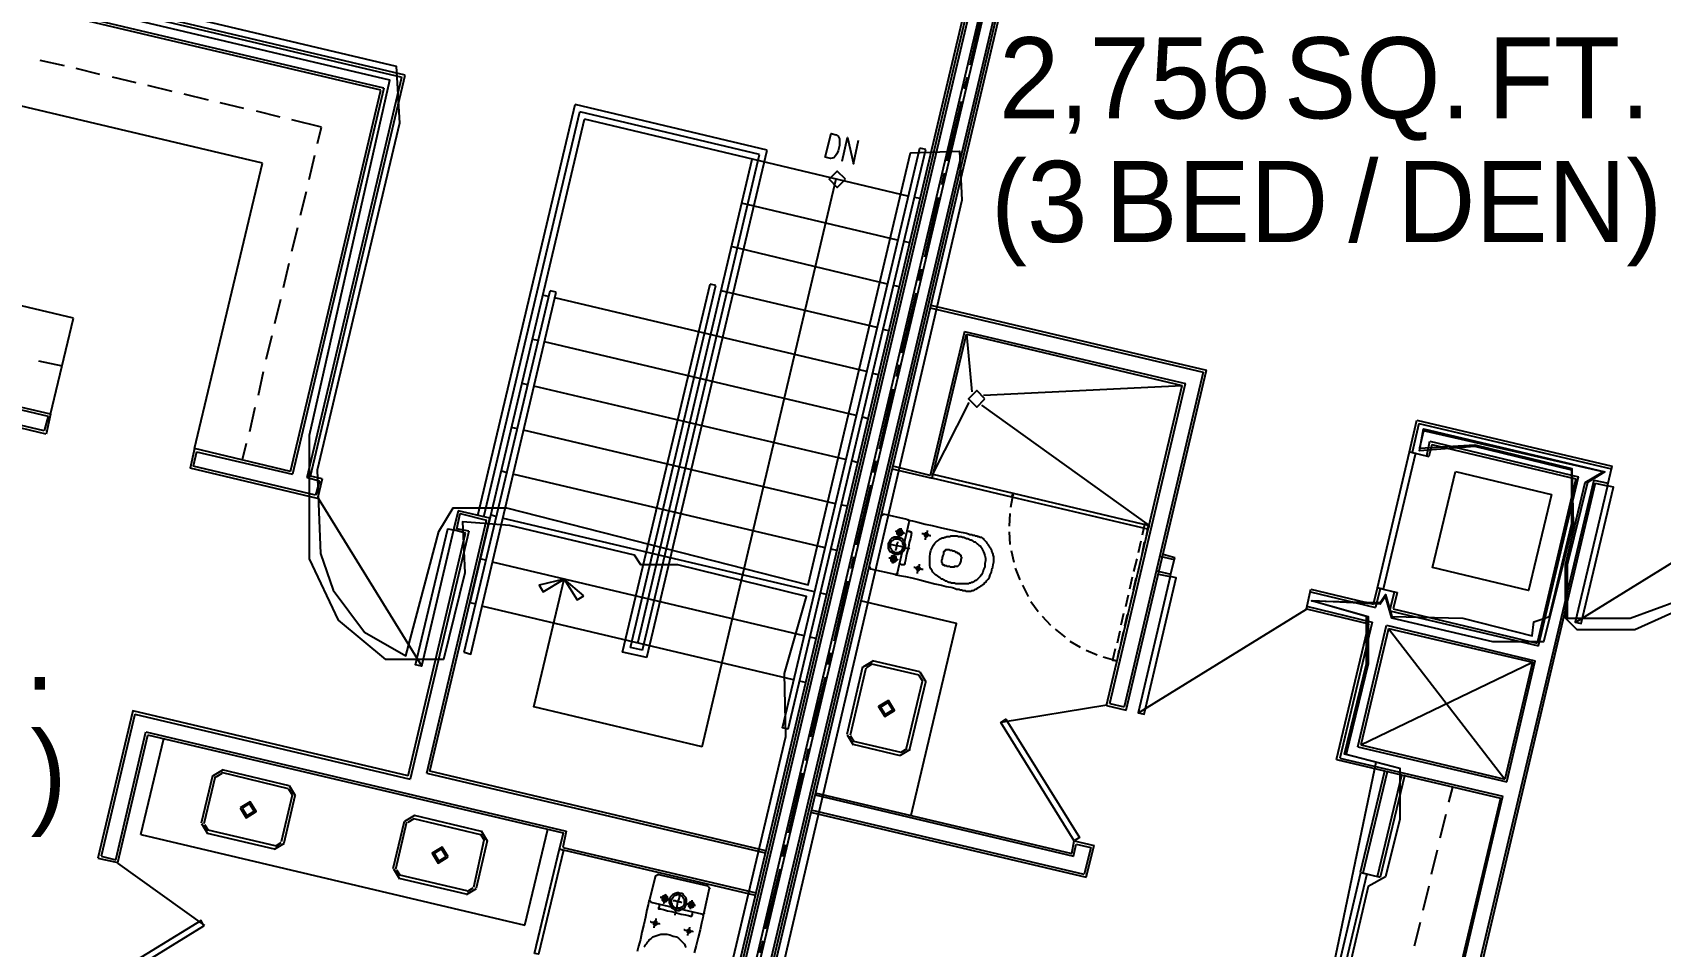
# Model space of a CAD drawing. Header units: feet. Extents: x -84 to 198, y -22 to 181.
# Drawn here: x 46.67 to 79.69, y 26.3 to 44.84 of the extents above; entities that cross this region are included whole.
import ezdxf
from ezdxf.enums import TextEntityAlignment as Align

# ---------------------------------------------------------------- set-up
doc = ezdxf.new("R2010")
doc.units = ezdxf.units.FT
for name, color, linetype in [('A-AREA-COMUN', 252, 'CONTINUOUS'), ('A-AREA-UNIDAD', 30, 'CONTINUOUS'), ('A-LINEA', 7, 'CONTINUOUS'), ('A-TEXTO-PDF', 3, 'CONTINUOUS')]:
    doc.layers.add(name, color=color, linetype=linetype)

msp = doc.modelspace()

# ---------------------------------------------------------------- linework, layer by layer
at = {"layer": 'A-AREA-COMUN'}
for points in [[(34.432, 48.8), (54.048, 44.16), (54.112, 43.0044), (52.448, 35.9644), (52.512, 34.2756), (52.768, 33.5289), (53.408, 32.6756), (54.24, 32.1956), (54.912, 34.72), (55.2, 35.2), (56.288, 35.2), (62.4, 33.6356), (64.48, 42.4), (65.472, 42.4356), (65.52, 41.44), (59.728, 16.64)], [(72.352, 22.5244), (73.92, 30.0444), (73.28, 30.2044), (73.728, 32.0356), (73.728, 32.9956), (72.608, 33.3156), (74, 33.28), (74.112, 33.44), (74.24, 32.9956), (75.68, 32.96), (77.088, 32.6044), (77.12, 32.8889), (77.44, 32.9956), (77.888, 34.88), (77.888, 35.9644), (75.92, 36.4444), (74.8, 36.3556), (74.88, 36.8), (78.56, 35.9289), (78.208, 35.7156), (77.792, 34.0444), (77.792, 32.96), (79.072, 32.96), (80.032, 33.3156)]]:
    msp.add_lwpolyline(points, dxfattribs=at)
at = {"layer": 'A-AREA-UNIDAD'}
for points in [[(58.752, 17.0844), (61.952, 30.56), (61.92, 31.84), (62.368, 33.4044), (59.76, 34.0444), (59.008, 34.0444), (58.88, 34.24), (56.352, 34.8444), (55.392, 34.9156), (55.44, 33.8844), (55.008, 32.1244), (53.84, 32.1244), (52.88, 32.9244), (52.288, 34.1689), (52.288, 36.6756), (53.92, 43.8756), (33.728, 48.64)], [(80.32, 33.2444), (79.168, 32.7289), (78, 32.7289), (77.76, 32.96), (77.76, 34.0444), (78.16, 35.7156), (78.528, 35.9289), (74.88, 36.7644), (74.8, 36.4089), (75.92, 36.48), (77.888, 36), (77.92, 34.88), (77.312, 32.48), (76.288, 32.48), (74.24, 32.96), (74.112, 33.4044), (74, 33.2444), (72.64, 33.3156), (73.76, 32.9956), (73.76, 32.0356), (73.312, 30.2044), (74.4, 29.92), (74.4, 28.8889), (74.112, 27.7156), (73.76, 27.52), (73.248, 25.3156)]]:
    msp.add_lwpolyline(points, dxfattribs=at)
at = {"layer": 'A-LINEA'}
for p, q in [((67, 51.3378), (58.8667, 16.9244)), ((67.0533, 51.3244), (58.92, 16.9244)), ((67.1067, 51.3111), (58.9733, 16.9244)), ((67.3067, 51.2578), (59.1867, 16.9111)), ((67.3867, 51.2444), (59.2667, 16.9111)), ((67.6, 51.1911), (59.48, 16.8978)), ((67.64, 51.1778), (59.5333, 16.8978)), ((67.6933, 51.1644), (59.5867, 16.8978)), ((54.2267, 43.9778), (33.5867, 48.8578)), ((33.6267, 48.7911), (54.16, 43.9378)), ((53.8, 43.7111), (37.9067, 47.4711)), ((53.7333, 43.6711), (37.9467, 47.4044)), ((65.96, 45.3911), (65.68, 44.1778)), ((51.3333, 42.1911), (39.4267, 45.0044)), ((47.32, 44.1644), (46.8267, 44.2711)), ((48.04, 43.9911), (47.56, 44.1111)), ((48.7733, 43.8178), (48.2933, 43.9378)), ((52.24, 35.8178), (54.16, 43.9378)), ((52.3067, 35.8444), (54.2267, 43.9778)), ((65.6267, 43.9378), (65.56, 43.6978)), ((49.5067, 43.6444), (49.0133, 43.7644)), ((50.24, 43.4711), (49.7467, 43.5911)), ((51.9067, 35.9378), (53.7333, 43.6711)), ((53.8, 43.7111), (51.9467, 35.8844)), ((50.96, 43.2978), (50.48, 43.4178)), ((55.7067, 35.0444), (57.68, 43.3778)), ((61.5733, 42.4578), (57.68, 43.3778)), ((65.5067, 43.4444), (65.2133, 42.2311)), ((51.6933, 43.1244), (51.2133, 43.2444)), ((52.5333, 42.9244), (51.9333, 43.0711)), ((52.4533, 42.5911), (52.5333, 42.9244)), ((55.5467, 33.2711), (57.8667, 43.0844)), ((55.8267, 35.0178), (57.7733, 43.2311)), ((61.4133, 42.3644), (57.7733, 43.2311)), ((64.4267, 41.5244), (57.8667, 43.0844)), ((52.28, 41.8578), (52.4, 42.3511)), ((58.9467, 32.4578), (61.2667, 42.2711)), ((59.04, 32.3111), (61.4133, 42.3644)), ((59.1333, 32.1644), (61.5733, 42.4578)), ((62, 30.7111), (64.7867, 42.4711)), ((64.7867, 42.4711), (64.6667, 42.4978)), ((49.96, 36.4044), (51.3333, 42.1911)), ((65.16, 41.9911), (65.1067, 41.7511)), ((52.1067, 41.1378), (52.2267, 41.6178)), ((60.2533, 30.3511), (62.9733, 41.8711)), ((64.2133, 40.6311), (61.0533, 41.3778)), ((64.68, 41.4711), (64.5467, 41.4978)), ((65.04, 41.4978), (64.76, 40.2844)), ((47.5067, 39.0444), (38.52, 41.1644)), ((51.9333, 40.4044), (52.0533, 40.8844)), ((32.24, 40.5378), (46.9867, 37.0578)), ((47.04, 37.0978), (32.3067, 40.5778)), ((64.0133, 39.7378), (60.84, 40.4978)), ((64.4667, 40.5778), (64.3467, 40.6044)), ((51.76, 39.6711), (51.88, 40.1644)), ((64.6933, 40.0444), (64.64, 39.8044)), ((46.9067, 36.7644), (34.5867, 39.6711)), ((46.9467, 36.6978), (34.6267, 39.6178)), ((58.64, 32.2711), (60.4133, 39.7378)), ((58.8, 32.3644), (60.5333, 39.7111)), ((60.5333, 39.7111), (60.4133, 39.7378)), ((64.2533, 39.6844), (64.1333, 39.7111)), ((51.5867, 38.9378), (51.7067, 39.4311)), ((55.4267, 32.2711), (57.1733, 39.6044)), ((57.1333, 39.4844), (57.0133, 39.5111)), ((57.2933, 39.5778), (57.1733, 39.6044)), ((63.5867, 37.9644), (57.2667, 39.4578)), ((63.8, 38.8578), (60.64, 39.6044)), ((64.5867, 39.5511), (64.2933, 38.3378)), ((64.8933, 39.3111), (70.48, 37.9911)), ((47.04, 37.0978), (47.5067, 39.0444)), ((64.88, 39.2578), (70.4133, 37.9511)), ((51.4133, 38.2178), (51.5333, 38.6978)), ((64.04, 38.7911), (63.92, 38.8178)), ((64.92, 35.8044), (65.6133, 38.7244)), ((65.5733, 38.7778), (70.0533, 37.7244)), ((65.6133, 38.7244), (69.9867, 37.6844)), ((65.6133, 38.7244), (65.72, 37.5511)), ((56.9333, 38.5911), (56.8, 38.6178)), ((63.3733, 37.0711), (57.0533, 38.5644)), ((47.28, 38.0711), (46.8, 38.1778)), ((64.24, 38.0978), (64.1867, 37.8578)), ((68.8533, 31.0978), (70.48, 37.9911)), ((51.2533, 37.4844), (51.36, 37.9644)), ((56.72, 37.6978), (56.6, 37.7244)), ((63.16, 36.1778), (56.84, 37.6711)), ((63.8267, 37.8978), (63.7067, 37.9244)), ((65.96, 37.4844), (69.9867, 37.6844)), ((68.4533, 31.1911), (69.9867, 37.6844)), ((68.52, 31.2311), (70.0533, 37.7244)), ((70.4133, 37.9511), (68.8133, 31.1644)), ((64.12, 37.6044), (63.84, 36.3911)), ((64.9333, 35.8844), (65.6667, 37.3378)), ((46.9867, 37.0578), (46.9067, 36.7644)), ((47.04, 37.0978), (46.9467, 36.6978)), ((51.08, 36.7511), (51.1867, 37.2444)), ((63.6133, 37.0044), (63.4933, 37.0444)), ((65.92, 37.2844), (69.32, 34.8444)), ((74.6, 36.3378), (74.7467, 36.9778)), ((74.7467, 36.9778), (78.7067, 36.0444)), ((56.5067, 36.8044), (56.3867, 36.8311)), ((62.96, 35.2844), (56.6267, 36.7778)), ((74.7867, 36.9111), (74.6533, 36.3244)), ((74.7867, 36.9111), (78.6933, 35.9911)), ((49.96, 36.4044), (49.8667, 36.0044)), ((50, 36.3378), (49.9333, 36.0444)), ((51.9067, 35.9378), (49.96, 36.4044)), ((50, 36.3378), (51.9467, 35.8844)), ((50.9333, 36.1778), (51.0133, 36.5111)), ((74.6, 36.3378), (74.9867, 36.2444)), ((74.9467, 36.2578), (75.0133, 36.5511)), ((75.0533, 36.4844), (74.9867, 36.2444)), ((75.0133, 36.5511), (78.0267, 35.8311)), ((75.0533, 36.4844), (77.9733, 35.7911)), ((52.4533, 35.3911), (49.8667, 36.0044)), ((52.4133, 35.4578), (49.9333, 36.0444)), ((63.4133, 36.1111), (63.28, 36.1511)), ((63.7733, 36.1511), (63.72, 35.9111)), ((64.1067, 35.9911), (64.92, 35.8044)), ((78.6133, 35.6444), (78.7067, 36.0444)), ((52.24, 35.8178), (52.4933, 35.7511)), ((52.5467, 35.7911), (52.3067, 35.8444)), ((52.4933, 35.7511), (52.4133, 35.4578)), ((52.5467, 35.7911), (52.4533, 35.3911)), ((56.2933, 35.9111), (56.1733, 35.9511)), ((62.7467, 34.3911), (56.4133, 35.8844)), ((63.6667, 35.6578), (63.3733, 34.4444)), ((66.5333, 35.4178), (64.92, 35.8044)), ((78.3333, 35.7644), (73.96, 17.2844)), ((78.36, 35.6978), (74.0133, 17.2711)), ((75.5333, 35.9378), (77.48, 35.4711)), ((77.9733, 35.7911), (77.1867, 32.4578)), ((77.2133, 32.4044), (78.0267, 35.8311)), ((78.3333, 35.7644), (78.6267, 35.6978)), ((78.36, 35.6978), (78.6133, 35.6444)), ((52.4628, 35.3967), (54.5677, 31.9872)), ((66.56, 35.4978), (66.5067, 35.2044)), ((66.5867, 35.4444), (66.5867, 35.4444)), ((55.3067, 35.1378), (55.2133, 34.7511)), ((55.9467, 34.9911), (55.3067, 35.1378)), ((56.08, 35.0178), (55.96, 35.0578)), ((63.2, 35.2311), (63.08, 35.2578)), ((63.88, 35.0444), (63.64, 34.0178)), ((63.9374, 35.0699), (63.8813, 35.0352)), ((64.4133, 34.9644), (63.9333, 35.0711)), ((66.4933, 35.0844), (66.48, 34.8311)), ((54.2933, 29.7644), (55.4533, 34.6844)), ((55.52, 34.7244), (54.3333, 29.6978)), ((54.6667, 29.8178), (55.88, 34.9511)), ((54.7333, 29.8578), (55.9467, 34.9911)), ((55.4533, 34.6844), (55.2133, 34.7511)), ((55.52, 34.7244), (55.28, 34.7778)), ((62.5333, 33.4978), (56.2, 34.9911)), ((64.2133, 33.8844), (64.4533, 34.9111)), ((64.4654, 34.907), (64.4307, 34.9632)), ((66.48, 34.7111), (66.4933, 34.4578)), ((77.9677, 32.8805), (81.3772, 34.9855)), ((62.9867, 34.3378), (62.8667, 34.3644)), ((66.52, 34.3378), (66.5733, 34.0978)), ((69.1467, 34.5244), (69.0933, 34.2844)), ((69.1733, 34.2578), (69.2267, 34.5111)), ((55.8667, 34.1378), (55.7467, 34.1644)), ((62.32, 32.6044), (56, 34.0978)), ((63.32, 34.2044), (63.2667, 33.9644)), ((63.6413, 34.0085), (63.6759, 33.9524)), ((69.0667, 34.1644), (69, 33.9111)), ((69.0933, 33.8978), (69.1467, 34.1378)), ((69.5333, 34.2178), (69.8267, 34.1511)), ((69.6, 34.2578), (69.84, 34.1911)), ((69.7467, 33.8044), (69.84, 34.1911)), ((63.2, 33.7111), (62.92, 32.4978)), ((63.6667, 33.9644), (64.16, 33.8578)), ((64.1693, 33.8457), (64.2254, 33.8804)), ((66.6, 33.9778), (66.6933, 33.7378)), ((68.9733, 33.7911), (68.92, 33.5511)), ((69, 33.5378), (69.0533, 33.7778)), ((69.4667, 33.9244), (69.76, 33.8578)), ((69.5067, 33.8578), (69.7467, 33.8044)), ((62.7733, 33.4444), (62.6533, 33.4711)), ((66.7467, 33.6311), (66.8667, 33.4044)), ((68.8933, 33.4311), (68.84, 33.1911)), ((68.92, 33.1644), (68.9733, 33.4044)), ((72.5067, 33.1511), (72.6, 33.5511)), ((72.5867, 33.4978), (73.9067, 33.1778)), ((72.6, 33.5511), (73.8667, 33.2444)), ((73.8667, 33.2444), (73.9467, 33.5778)), ((74, 33.5644), (73.9067, 33.1778)), ((73.9467, 33.5778), (74.3467, 33.4844)), ((74.2, 33.1111), (74.2933, 33.4978)), ((74.3467, 33.4844), (74.2667, 33.1511)), ((55.6667, 33.2444), (55.5467, 33.2711)), ((62.1067, 31.7111), (55.7867, 33.2044)), ((66.92, 33.2978), (67.0667, 33.0978)), ((68.8, 33.0578), (68.7467, 32.8178)), ((68.8267, 32.8044), (68.88, 33.0444)), ((69.101, 31.0405), (72.5106, 33.1455)), ((72.5067, 33.2044), (73.84, 32.8844)), ((72.5067, 33.1511), (73.7733, 32.8444)), ((74.2, 33.1111), (77.2133, 32.4044)), ((74.2667, 33.1511), (77.1867, 32.4578)), ((67.1467, 33.0044), (67.32, 32.8178)), ((67.4133, 32.7378), (67.6133, 32.5778)), ((68.72, 32.6978), (68.6667, 32.4578)), ((68.7467, 32.4311), (68.8, 32.6844)), ((73.12, 30.0978), (73.7733, 32.8444)), ((73.84, 32.8844), (73.1867, 30.1244)), ((73.5467, 30.3511), (74.1333, 32.8178)), ((74.1733, 32.7511), (73.6133, 30.3911)), ((74.1333, 32.8178), (77.1467, 32.0978)), ((74.1733, 32.7511), (77.0933, 32.0711)), ((74.1733, 32.7511), (76.5333, 29.6978)), ((59.04, 32.3111), (58.8, 32.3644)), ((62.56, 32.5511), (62.44, 32.5778)), ((67.7067, 32.4978), (67.92, 32.3778)), ((59.1333, 32.1644), (58.64, 32.2711)), ((62.8533, 32.2578), (62.8, 32.0178)), ((63.7117, 32.0933), (63.5111, 31.9695)), ((63.6963, 32.0284), (63.576, 31.9541)), ((64.6533, 31.8044), (63.6933, 32.0311)), ((64.6667, 31.8711), (63.7067, 32.0978)), ((68.04, 32.3111), (68.2667, 32.2178)), ((68.3867, 32.1778), (68.6667, 32.0978)), ((68.6667, 32.0978), (68.7067, 32.3111)), ((73.6133, 30.3911), (77.0933, 32.0711)), ((77.0933, 32.0711), (76.5333, 29.6978)), ((76.5733, 29.6444), (77.1467, 32.0978)), ((62.7467, 31.7644), (62.4533, 30.5511)), ((63.5067, 31.9778), (63.1867, 30.6044)), ((63.5733, 31.9511), (63.2533, 30.5911)), ((64.7306, 31.6814), (64.6563, 31.8018)), ((64.7955, 31.6661), (64.6717, 31.8666)), ((62.3467, 31.6578), (62.2267, 31.6844)), ((64.4, 30.3244), (64.72, 31.6844)), ((64.4667, 30.3111), (64.7867, 31.6711)), ((68.4587, 31.1951), (66.318, 30.8485)), ((68.4533, 31.1911), (68.8533, 31.0978)), ((68.52, 31.2311), (68.8133, 31.1644)), ((48.7467, 31.0178), (48.0667, 28.1378)), ((48.7467, 31.0178), (54.3333, 29.6978)), ((48.36, 28.0578), (48.9733, 30.6578)), ((48.4, 28.0044), (49.0133, 30.5911)), ((48.8667, 28.5778), (49.3333, 30.5244)), ((48.9733, 30.6578), (57.4933, 28.6444)), ((63.1911, 30.5961), (63.315, 30.3956)), ((63.256, 30.5808), (63.3303, 30.4605)), ((63.3067, 30.4044), (64.2667, 30.1778)), ((63.32, 30.4711), (64.28, 30.2444)), ((73.6133, 30.3911), (76.5333, 29.6978)), ((62.4, 30.3111), (62.3467, 30.0711)), ((64.275, 30.1823), (64.4755, 30.3061)), ((64.2903, 30.2471), (64.4106, 30.3214)), ((73.12, 30.0978), (76.44, 29.3111)), ((73.1867, 30.1244), (76.4933, 29.3511)), ((73.5467, 30.3511), (76.5733, 29.6444)), ((50.32, 29.7644), (50.0933, 28.8044)), ((50.3733, 29.7511), (50.1467, 28.7911)), ((50.525, 29.88), (50.3245, 29.7561)), ((50.5097, 29.8151), (50.3894, 29.7408)), ((51.8667, 29.4978), (50.5067, 29.8311)), ((51.88, 29.5644), (50.52, 29.8844)), ((54.6667, 29.8178), (61.5333, 28.2044)), ((61.5467, 28.2444), (54.7333, 29.8578)), ((62.28, 29.8178), (62, 28.6044)), ((74.0933, 29.8578), (73.6, 27.8044)), ((74.1467, 29.8444), (73.6533, 27.7911)), ((73.9467, 27.7244), (74.44, 29.7778)), ((74.4933, 29.7644), (74, 27.7111)), ((51.944, 29.3748), (51.8697, 29.4951)), ((52.0089, 29.3594), (51.885, 29.56)), ((62.5467, 29.4178), (67.7467, 28.1911)), ((75.4667, 29.5378), (75.3867, 29.2311)), ((51.72, 28.4311), (51.9467, 29.3778)), ((51.7733, 28.4044), (52, 29.3644)), ((68, 27.7644), (62.4667, 29.0711)), ((62.5467, 29.3778), (67.7867, 28.1378)), ((76.44, 29.3111), (74.16, 19.6844)), ((74.2133, 19.6711), (76.4933, 29.3511)), ((50.0978, 28.7961), (50.2216, 28.5956)), ((50.1627, 28.7808), (50.237, 28.6605)), ((53.9867, 27.8844), (54.2133, 28.8444)), ((54.04, 27.8711), (54.2667, 28.8311)), ((54.4184, 28.96), (54.2178, 28.8361)), ((54.403, 28.8951), (54.2827, 28.8208)), ((54.4, 28.8978), (55.76, 28.5778)), ((54.4133, 28.9644), (55.7733, 28.6444)), ((62.4533, 29.0311), (68.04, 27.7111)), ((75.3333, 28.9778), (75.2133, 28.4978)), ((48.8667, 28.5778), (56.6533, 26.7378)), ((50.2133, 28.6044), (51.5733, 28.2844)), ((50.2267, 28.6711), (51.5867, 28.3511)), ((51.5816, 28.2756), (51.7822, 28.3994)), ((51.597, 28.3405), (51.7173, 28.4148)), ((55.8267, 28.4578), (55.6133, 27.4978)), ((55.8933, 28.4444), (55.6667, 27.4844)), ((55.8373, 28.4548), (55.763, 28.5751)), ((55.9022, 28.4394), (55.7784, 28.64)), ((56.6533, 26.7378), (57.12, 28.6844)), ((57.4933, 28.6444), (57.4267, 28.3111)), ((67.7467, 28.1911), (67.8, 28.4444)), ((67.8, 28.4444), (68.2, 28.3511)), ((48, 28.0978), (48.4, 28.0044)), ((48.0667, 28.1378), (48.36, 28.0578)), ((56.8533, 26.1644), (57.36, 28.2844)), ((56.8933, 26.3378), (57.36, 28.2844)), ((57.4267, 28.3111), (61.3467, 27.3911)), ((61.3333, 27.3378), (57.44, 28.2578)), ((61.9333, 28.3644), (61.88, 28.1244)), ((67.7867, 28.1378), (67.84, 28.3778)), ((67.84, 28.3778), (68.1333, 28.3111)), ((68.1333, 28.3111), (68, 27.7644)), ((68.04, 27.7111), (68.2, 28.3511)), ((75.16, 28.2578), (75.04, 27.7644)), ((50.1642, 26.7262), (48.4056, 27.995)), ((53.9911, 27.8761), (54.115, 27.6756)), ((54.056, 27.8608), (54.1303, 27.7405)), ((55.48, 27.4311), (54.12, 27.7511)), ((59.3067, 27.7378), (59.1867, 27.2578)), ((59.3641, 27.7632), (59.3079, 27.7285)), ((60.3733, 27.5244), (59.3467, 27.7644)), ((61.8267, 27.8711), (61.5333, 26.6578)), ((73.6133, 27.8044), (74, 27.7111)), ((55.4667, 27.3644), (54.1067, 27.6844)), ((55.475, 27.3556), (55.6755, 27.4794)), ((55.4903, 27.4205), (55.6106, 27.4948)), ((60.2933, 26.9911), (60.4, 27.4844)), ((60.4121, 27.467), (60.3774, 27.5232)), ((74.9867, 27.5244), (74.8667, 27.0311)), ((59.1879, 27.2485), (59.2226, 27.1924)), ((59.2133, 27.2044), (60.24, 26.9644)), ((60.2493, 26.9524), (60.3054, 26.987)), ((74.8133, 26.7911), (74.6933, 26.3111)), ((61.48, 26.4178), (61.4133, 26.1778))]:
    msp.add_line(p, q, dxfattribs=at)
for points in [[(62.7467, 42.3111), (62.8667, 42.7911), (62.9733, 42.7644), (63.0133, 42.7378), (63.04, 42.6844), (63.04, 42.6311), (63.04, 42.5511), (63.0133, 42.4444), (62.9867, 42.3778), (62.96, 42.3378), (62.92, 42.2978), (62.8533, 42.2844), (62.7467, 42.3111)], [(63.0933, 42.2311), (63.2, 42.7111), (63.32, 42.1778), (63.4267, 42.6578)], [(62, 30.7111), (61.88, 30.7378), (64.6667, 42.4978)], [(63.16, 41.8644), (62.9933, 42.0311), (62.8267, 41.8644), (62.9933, 41.6978), (63.16, 41.8644)], [(55.4267, 32.2711), (55.56, 32.2311), (57.2933, 39.5778)], [(65.5733, 38.7778), (64.88, 35.8578), (64.12, 36.0444)], [(65.9867, 37.4111), (65.82, 37.5778), (65.6533, 37.4111), (65.82, 37.2444), (65.9867, 37.4111)], [(73.9467, 33.5778), (74.6, 36.3378), (74.72, 36.3111), (74.0667, 33.5511), (73.9467, 33.5778)], [(66.5333, 35.4178), (64.92, 35.8044), (64.9333, 35.8844), (66.56, 35.4978), (66.5333, 35.4178)], [(64.9733, 35.8311), (64.9733, 35.8311), (64.9733, 35.8311)], [(77.48, 35.4711), (77.0133, 33.5244), (75.0667, 33.9911), (75.5333, 35.9378)], [(66.5067, 35.4711), (66.5067, 35.4711), (66.5067, 35.4711)], [(69.2933, 34.7644), (66.5333, 35.4178), (66.56, 35.4978), (69.32, 34.8444), (69.2933, 34.7644)], [(78.6133, 35.6444), (77.96, 32.8844), (78.08, 32.8578), (78.7333, 35.6178), (78.6133, 35.6444)], [(55.28, 34.7778), (55.3467, 35.0844), (55.88, 34.9511)], [(55.2133, 34.7511), (54.56, 31.9911), (54.44, 32.0178), (55.0933, 34.7778), (55.2133, 34.7511)], [(64.36, 34.6711), (64.3467, 34.6844), (64.3333, 34.6844), (64.3067, 34.6844), (64.28, 34.6978), (64.2533, 34.6978), (64.2133, 34.7111), (64.2, 34.7111), (64.1733, 34.7244)], [(64.32, 34.6844), (64.32, 34.6978), (64.32, 34.7111), (64.3067, 34.7244), (64.3067, 34.7378), (64.2933, 34.7511), (64.28, 34.7511), (64.2667, 34.7644), (64.2533, 34.7644), (64.24, 34.7511), (64.2267, 34.7511), (64.2133, 34.7378), (64.2, 34.7244), (64.2, 34.7111), (64.2, 34.6978), (64.2, 34.6844), (64.2, 34.6711), (64.2133, 34.6578), (64.2267, 34.6444), (64.24, 34.6444), (64.2533, 34.6444), (64.2667, 34.6444), (64.28, 34.6444), (64.2933, 34.6444), (64.3067, 34.6578), (64.3067, 34.6711), (64.32, 34.6711), (64.32, 34.6844)], [(64.28, 34.7911), (64.28, 34.7778), (64.2667, 34.7511), (64.2667, 34.7244), (64.2533, 34.6978), (64.2533, 34.6578), (64.24, 34.6178), (64.24, 34.5911), (64.2267, 34.5644)], [(64.2933, 34.6978), (64.2933, 34.7111), (64.28, 34.7111), (64.28, 34.7244), (64.2667, 34.7244), (64.2533, 34.7244), (64.24, 34.7244), (64.24, 34.7111), (64.2267, 34.7111), (64.2267, 34.6978), (64.2267, 34.6844), (64.24, 34.6844), (64.24, 34.6711), (64.2533, 34.6711), (64.2667, 34.6711), (64.28, 34.6711), (64.28, 34.6844), (64.2933, 34.6844), (64.2933, 34.6978)], [(64.4133, 34.7378), (64.4133, 34.7244), (64.44, 34.7244), (64.4533, 34.7244), (64.4667, 34.7244), (64.4667, 34.7111), (64.48, 34.7111), (64.4933, 34.7111), (64.4933, 34.6978), (64.5067, 34.6844), (64.4933, 34.6711), (64.4933, 34.6444), (64.48, 34.5778), (64.4533, 34.4978), (64.44, 34.4044), (64.4133, 34.3111), (64.3867, 34.2178), (64.3733, 34.1378), (64.36, 34.0844), (64.36, 34.0711), (64.36, 34.0578), (64.3467, 34.0578), (64.3467, 34.0444), (64.3333, 34.0444), (64.32, 34.0444), (64.3067, 34.0444), (64.2933, 34.0444), (64.28, 34.0578), (64.2667, 34.0578), (64.2533, 34.0578)], [(64.4133, 34.9644), (64.44, 34.9511), (64.52, 34.9378), (64.6267, 34.9111), (64.7733, 34.8711), (64.92, 34.8444), (65.08, 34.8044), (65.2267, 34.7644), (65.36, 34.7378), (65.4667, 34.7111), (65.5467, 34.6978), (65.6133, 34.6844), (65.6533, 34.6711), (65.68, 34.6578), (65.6933, 34.6578), (65.7067, 34.6578), (65.72, 34.6578), (65.7333, 34.6444), (65.7467, 34.6444), (65.76, 34.6444), (65.7733, 34.6444), (65.7867, 34.6311), (65.8, 34.6311), (65.8133, 34.6311), (65.8267, 34.6311), (65.84, 34.6178), (65.8533, 34.6178), (65.8667, 34.6178), (65.8933, 34.6044), (65.9067, 34.6044), (65.92, 34.6044), (65.9333, 34.5911), (65.9467, 34.5778), (65.96, 34.5778), (65.96, 34.5644), (65.9733, 34.5511), (65.9867, 34.5378), (66, 34.5244), (66.0133, 34.5111), (66.0267, 34.4844), (66.04, 34.4711), (66.0533, 34.4578), (66.0533, 34.4444), (66.0667, 34.4311), (66.08, 34.4044), (66.0933, 34.3911), (66.1067, 34.3644), (66.12, 34.3511), (66.12, 34.3244), (66.1333, 34.2978), (66.1467, 34.2711), (66.1467, 34.2444), (66.16, 34.2044), (66.16, 34.1511), (66.16, 34.0978), (66.1467, 34.0444), (66.1333, 33.9644)], [(64.8933, 34.6311), (64.88, 34.6311), (64.8667, 34.6311), (64.84, 34.6444), (64.8133, 34.6444), (64.7867, 34.6578), (64.76, 34.6578), (64.7333, 34.6711), (64.7067, 34.6711)], [(64.8267, 34.6444), (64.8267, 34.6578), (64.8267, 34.6711), (64.8133, 34.6711), (64.8133, 34.6844), (64.8, 34.6844), (64.7867, 34.6844), (64.7733, 34.6844), (64.7733, 34.6711), (64.76, 34.6711), (64.76, 34.6578), (64.76, 34.6444), (64.76, 34.6311), (64.7733, 34.6311), (64.7733, 34.6178), (64.7867, 34.6178), (64.8, 34.6178), (64.8133, 34.6178), (64.8133, 34.6311), (64.8267, 34.6311), (64.8267, 34.6444)], [(64.8133, 34.7378), (64.8133, 34.7244), (64.8133, 34.7111), (64.8, 34.6844), (64.8, 34.6578), (64.7867, 34.6311), (64.7867, 34.6044), (64.7733, 34.5778), (64.7733, 34.5644), (64.7733, 34.5511)], [(69.2667, 34.6311), (69.3067, 34.8444), (69.2267, 34.8711), (69.1733, 34.6444)], [(69.2667, 34.8178), (69.2667, 34.8178), (69.2667, 34.8178)], [(64.4667, 34.3644), (64.4533, 34.3778), (64.4133, 34.3778), (64.3467, 34.3911), (64.28, 34.4178), (64.2, 34.4311), (64.1333, 34.4444), (64.08, 34.4578), (64.0267, 34.4711), (64.0133, 34.4711)], [(64.3733, 34.3911), (64.3733, 34.4178), (64.3733, 34.4578), (64.36, 34.4844), (64.36, 34.5111), (64.3333, 34.5378), (64.32, 34.5644), (64.2933, 34.5778), (64.2667, 34.5911), (64.24, 34.6044), (64.2133, 34.6044), (64.1733, 34.6044), (64.1467, 34.6044), (64.12, 34.5911), (64.0933, 34.5778), (64.0667, 34.5511), (64.0533, 34.5244), (64.04, 34.4978), (64.0267, 34.4711), (64.0267, 34.4444), (64.0267, 34.4178), (64.0267, 34.3778), (64.04, 34.3511), (64.0533, 34.3244), (64.08, 34.3111), (64.1067, 34.2844), (64.1333, 34.2711), (64.16, 34.2578), (64.1867, 34.2578), (64.2267, 34.2578), (64.2533, 34.2711), (64.28, 34.2711), (64.3067, 34.2978), (64.32, 34.3111), (64.3467, 34.3378), (64.36, 34.3644), (64.3733, 34.3911)], [(64.3333, 34.4044), (64.3333, 34.4311), (64.3333, 34.4444), (64.32, 34.4711), (64.32, 34.4978), (64.3067, 34.5111), (64.2933, 34.5244), (64.2667, 34.5511), (64.2533, 34.5511), (64.2267, 34.5644), (64.2, 34.5644), (64.1733, 34.5644), (64.16, 34.5644), (64.1333, 34.5511), (64.12, 34.5378), (64.0933, 34.5244), (64.08, 34.5111), (64.0667, 34.4844), (64.0667, 34.4578), (64.0667, 34.4444), (64.0667, 34.4178), (64.0667, 34.3911), (64.08, 34.3778), (64.0933, 34.3511), (64.1067, 34.3378), (64.12, 34.3244), (64.1467, 34.3111), (64.16, 34.2978), (64.1867, 34.2978), (64.2133, 34.2978), (64.24, 34.2978), (64.2533, 34.3111), (64.28, 34.3244), (64.2933, 34.3378), (64.3067, 34.3511), (64.32, 34.3778), (64.3333, 34.4044)], [(64.2133, 34.5111), (64.2133, 34.4844), (64.2, 34.4711), (64.2, 34.4311), (64.1867, 34.4044), (64.1867, 34.3778), (64.1733, 34.3511), (64.1733, 34.3378)], [(64.88, 34.2711), (64.8933, 34.3378), (64.92, 34.3911), (64.9467, 34.4444), (64.9733, 34.4844), (65, 34.5111), (65.04, 34.5378), (65.0667, 34.5644), (65.0933, 34.5778), (65.12, 34.5911), (65.1467, 34.5911), (65.1733, 34.6044), (65.1867, 34.6044), (65.2133, 34.6178), (65.24, 34.6178), (65.2533, 34.6178), (65.28, 34.6178), (65.2933, 34.6311), (65.32, 34.6311), (65.3333, 34.6311), (65.36, 34.6311), (65.3867, 34.6311), (65.4, 34.6311), (65.4267, 34.6311), (65.4533, 34.6178), (65.48, 34.6178), (65.5067, 34.6178), (65.5333, 34.6044), (65.56, 34.6044), (65.5867, 34.5911), (65.6133, 34.5778), (65.64, 34.5778), (65.6667, 34.5644), (65.68, 34.5511), (65.7067, 34.5511), (65.7333, 34.5378), (65.7467, 34.5244), (65.76, 34.5111), (65.7867, 34.5111), (65.8, 34.4978), (65.8133, 34.4844), (65.8267, 34.4711), (65.84, 34.4711), (65.8533, 34.4578), (65.8667, 34.4444), (65.8933, 34.4311), (65.9067, 34.4044), (65.92, 34.3911), (65.9333, 34.3644), (65.9467, 34.3378), (65.96, 34.3111), (65.9733, 34.2711), (65.9867, 34.2311), (66, 34.1778), (66, 34.1244), (65.9867, 34.0711), (65.9867, 34.0044), (65.96, 33.9511), (65.9467, 33.8978), (65.92, 33.8444), (65.8933, 33.8044), (65.8667, 33.7778), (65.84, 33.7511), (65.8, 33.7244), (65.7733, 33.7111), (65.76, 33.6978), (65.7333, 33.6844), (65.7067, 33.6844), (65.6933, 33.6711), (65.6667, 33.6711), (65.6533, 33.6578), (65.64, 33.6578), (65.6133, 33.6578), (65.6, 33.6578), (65.5733, 33.6578), (65.56, 33.6578), (65.5333, 33.6578), (65.52, 33.6578), (65.4933, 33.6578), (65.4667, 33.6578), (65.4533, 33.6578), (65.4267, 33.6578), (65.4, 33.6578), (65.3733, 33.6711), (65.3333, 33.6711), (65.3067, 33.6711), (65.28, 33.6844), (65.2533, 33.6844), (65.2267, 33.6978), (65.2133, 33.7111), (65.1867, 33.7111), (65.1733, 33.7244), (65.1467, 33.7378), (65.1333, 33.7511), (65.1067, 33.7511), (65.0933, 33.7644), (65.08, 33.7778), (65.0533, 33.7911), (65.04, 33.8044), (65.0267, 33.8178), (65.0133, 33.8311), (64.9867, 33.8444), (64.9733, 33.8578), (64.9467, 33.8844), (64.9333, 33.8978), (64.92, 33.9244), (64.8933, 33.9644), (64.88, 33.9911), (64.8667, 34.0311), (64.8667, 34.0844), (64.8667, 34.1378), (64.8667, 34.2044), (64.88, 34.2711)], [(65.1067, 34.1111), (65.1067, 34.0978), (65.12, 34.0844), (65.12, 34.0711), (65.12, 34.0578), (65.1333, 34.0578), (65.1333, 34.0444), (65.1467, 34.0444), (65.16, 34.0444), (65.16, 34.0311), (65.1733, 34.0311), (65.1867, 34.0311), (65.2, 34.0311), (65.2133, 34.0178), (65.2267, 34.0178), (65.24, 34.0178), (65.2533, 34.0178), (65.2667, 34.0178), (65.28, 34.0044), (65.2933, 34.0044), (65.3067, 34.0044), (65.32, 34.0044), (65.3333, 34.0044), (65.3467, 34.0044), (65.36, 34.0044), (65.3733, 34.0044), (65.3733, 34.0178), (65.3867, 34.0178), (65.4, 34.0178), (65.4133, 34.0178), (65.4267, 34.0178), (65.44, 34.0178), (65.4533, 34.0311), (65.4667, 34.0444), (65.48, 34.0578), (65.4933, 34.0844), (65.5067, 34.1244), (65.5067, 34.1511), (65.52, 34.1911), (65.5067, 34.2044), (65.5067, 34.2311), (65.4933, 34.2444), (65.48, 34.2444), (65.4667, 34.2578), (65.4667, 34.2711), (65.4533, 34.2711), (65.44, 34.2711), (65.44, 34.2844), (65.4267, 34.2844), (65.4267, 34.2978), (65.4133, 34.2978), (65.4, 34.2978), (65.4, 34.3111), (65.3867, 34.3111), (65.3733, 34.3244), (65.36, 34.3244), (65.3467, 34.3244), (65.3333, 34.3244), (65.32, 34.3378), (65.3067, 34.3378), (65.2933, 34.3378), (65.28, 34.3378), (65.2667, 34.3511), (65.2533, 34.3511), (65.24, 34.3511), (65.2267, 34.3511), (65.2133, 34.3511), (65.2, 34.3511), (65.1867, 34.3511), (65.1867, 34.3378), (65.1733, 34.3378), (65.1733, 34.3244), (65.16, 34.3244), (65.16, 34.3111), (65.1467, 34.3111), (65.1467, 34.2844), (65.1467, 34.2578), (65.1333, 34.2311), (65.12, 34.1911), (65.12, 34.1644), (65.1067, 34.1378), (65.1067, 34.1111)], [(64.2267, 34.1378), (64.2, 34.1511), (64.1733, 34.1511), (64.1467, 34.1644), (64.12, 34.1644), (64.0933, 34.1778), (64.0667, 34.1778), (64.0533, 34.1778), (64.04, 34.1778)], [(64.1867, 34.1511), (64.1867, 34.1644), (64.1867, 34.1778), (64.1867, 34.1911), (64.1867, 34.2044), (64.1733, 34.2044), (64.16, 34.2178), (64.1467, 34.2178), (64.1333, 34.2178), (64.12, 34.2178), (64.1067, 34.2178), (64.0933, 34.2178), (64.0933, 34.2044), (64.08, 34.1911), (64.08, 34.1778), (64.08, 34.1644), (64.08, 34.1511), (64.08, 34.1378), (64.08, 34.1244), (64.0933, 34.1244), (64.0933, 34.1111), (64.1067, 34.1111), (64.12, 34.1111), (64.1333, 34.0978), (64.1467, 34.0978), (64.1467, 34.1111), (64.16, 34.1111), (64.1733, 34.1111), (64.1733, 34.1244), (64.1867, 34.1244), (64.1867, 34.1378), (64.1867, 34.1511)], [(64.16, 34.2978), (64.16, 34.2844), (64.16, 34.2578), (64.1467, 34.2311), (64.1467, 34.2044), (64.1333, 34.1644), (64.12, 34.1244), (64.12, 34.0978), (64.1067, 34.0711)], [(64.16, 34.1511), (64.16, 34.1644), (64.16, 34.1778), (64.16, 34.1911), (64.1467, 34.1911), (64.1333, 34.1911), (64.12, 34.1911), (64.1067, 34.1911), (64.1067, 34.1778), (64.1067, 34.1644), (64.1067, 34.1511), (64.1067, 34.1378), (64.12, 34.1378), (64.1333, 34.1378), (64.1467, 34.1378), (64.16, 34.1378), (64.16, 34.1511)], [(64.6667, 33.9644), (64.6667, 33.9778), (64.6667, 33.9911), (64.6533, 33.9911), (64.6533, 34.0044), (64.64, 34.0044), (64.6267, 34.0044), (64.6133, 34.0044), (64.6133, 33.9911), (64.6, 33.9911), (64.6, 33.9778), (64.6, 33.9644), (64.6, 33.9511), (64.6133, 33.9511), (64.6133, 33.9378), (64.6267, 33.9378), (64.64, 33.9378), (64.6533, 33.9378), (64.6533, 33.9511), (64.6667, 33.9511), (64.6667, 33.9644)], [(64.6533, 34.0578), (64.6533, 34.0311), (64.64, 34.0044), (64.64, 33.9778), (64.6267, 33.9511), (64.6267, 33.9244), (64.6133, 33.8978), (64.6133, 33.8844), (64.6133, 33.8711)], [(60.2533, 30.3511), (56.84, 31.1644), (57.4533, 33.7511)], [(57.8533, 33.4178), (57.4533, 33.7511), (56.9467, 33.6311), (57.0267, 33.4978), (57.4533, 33.7511), (57.72, 33.3378), (57.8533, 33.4178)], [(64.16, 33.8578), (64.1867, 33.8444), (64.2533, 33.8311), (64.3733, 33.8044), (64.5067, 33.7778), (64.6667, 33.7378), (64.8133, 33.6978), (64.9733, 33.6578), (65.1067, 33.6311), (65.2, 33.6044), (65.2933, 33.5911), (65.3467, 33.5778), (65.3867, 33.5644), (65.4133, 33.5511), (65.44, 33.5511), (65.4533, 33.5511), (65.4667, 33.5511), (65.48, 33.5378), (65.4933, 33.5378), (65.5067, 33.5378), (65.52, 33.5378), (65.5333, 33.5244), (65.5467, 33.5244), (65.5733, 33.5244), (65.5867, 33.5244), (65.6, 33.5111), (65.6133, 33.5111), (65.6267, 33.5111), (65.64, 33.5111), (65.6533, 33.5111), (65.6667, 33.5111), (65.6933, 33.5111), (65.7067, 33.5111), (65.72, 33.5244), (65.7333, 33.5244), (65.7467, 33.5244), (65.7733, 33.5378), (65.7867, 33.5511), (65.8, 33.5511), (65.8267, 33.5644), (65.84, 33.5778), (65.8533, 33.5778), (65.8667, 33.5911), (65.8933, 33.6044), (65.9067, 33.6178), (65.9333, 33.6311), (65.9467, 33.6444), (65.9733, 33.6578), (65.9867, 33.6844), (66.0133, 33.6978), (66.0267, 33.7244), (66.0533, 33.7511), (66.08, 33.7911), (66.0933, 33.8444), (66.12, 33.8978), (66.1333, 33.9778)], [(64.7333, 33.9511), (64.72, 33.9511), (64.7067, 33.9511), (64.68, 33.9644), (64.6533, 33.9644), (64.6267, 33.9778), (64.5867, 33.9778), (64.5733, 33.9911), (64.5467, 33.9911)], [(69.7467, 33.8044), (69.0933, 31.0444), (69.2133, 31.0178), (69.8667, 33.7778), (69.7467, 33.8044)], [(64.4933, 28.9644), (65.4133, 32.8578), (63.4667, 33.3111)], [(68.6267, 32.3378), (68.5733, 32.1111), (68.6667, 32.0978)], [(54.2933, 29.7644), (48.7067, 31.0844), (48, 28.0978)], [(64.0317, 31.2933), (63.8311, 31.1695), (63.955, 30.9689), (64.1555, 31.0928), (64.0317, 31.2933)], [(64.0225, 31.2544), (63.8701, 31.1603), (63.9642, 31.0078), (64.1166, 31.102), (64.0225, 31.2544)], [(67.8, 28.4444), (66.3067, 30.8444), (66.4133, 30.9111), (67.9067, 28.5111), (67.8, 28.4444)], [(57.36, 28.2844), (57.44, 28.6044), (49.0133, 30.5911)], [(50.8845, 29.1161), (51.0083, 28.9156), (51.2089, 29.0394), (51.085, 29.24), (50.8845, 29.1161)], [(50.9234, 29.1069), (51.0175, 28.9545), (51.1699, 29.0486), (51.0758, 29.201), (50.9234, 29.1069)], [(55.1022, 28.1194), (54.9784, 28.32), (54.7778, 28.1961), (54.9016, 27.9956), (55.1022, 28.1194)], [(55.0633, 28.1286), (54.9692, 28.281), (54.8167, 28.1869), (54.9108, 28.0345), (55.0633, 28.1286)], [(56.8533, 26.1644), (57.36, 28.2844), (57.44, 28.2578), (56.9333, 26.1511), (56.8533, 26.1644)], [(57.3867, 28.2311), (57.3867, 28.2311), (57.3867, 28.2311)], [(72.96, 25.0444), (73.6133, 27.8044), (73.7333, 27.7778), (73.08, 25.0178), (72.96, 25.0444)], [(59.1867, 27.2578), (59.1733, 27.2311), (59.16, 27.1511), (59.1333, 27.0444), (59.1067, 26.8978), (59.0667, 26.7511), (59.0267, 26.5911), (59, 26.4444), (58.96, 26.3111), (58.9333, 26.2044)], [(60.0667, 27.0044), (60.0533, 26.9911), (60.0533, 26.9778), (60.0533, 26.9644), (60.0533, 26.9511), (60.0533, 26.9378), (60.04, 26.9378), (60.04, 26.9244), (60.04, 26.9111), (60.0267, 26.9111), (60.0133, 26.9111), (59.9733, 26.9244), (59.92, 26.9378), (59.8267, 26.9511), (59.7333, 26.9778), (59.64, 27.0044), (59.5467, 27.0178), (59.4667, 27.0444), (59.4133, 27.0578), (59.4, 27.0578), (59.3867, 27.0578), (59.3733, 27.0578), (59.3733, 27.0711), (59.3733, 27.0844), (59.3733, 27.0978), (59.3867, 27.1111), (59.3867, 27.1244), (59.3867, 27.1378), (59.3867, 27.1511), (59.3867, 27.1644)], [(59.6267, 27.2444), (59.6133, 27.2444), (59.6, 27.2578), (59.56, 27.2578), (59.5333, 27.2711), (59.4933, 27.2844), (59.4533, 27.2844), (59.4267, 27.2978), (59.4133, 27.2978), (59.4, 27.2978)], [(59.48, 27.2178), (59.4933, 27.2178), (59.5067, 27.2178), (59.52, 27.2178), (59.5333, 27.2311), (59.5467, 27.2444), (59.5467, 27.2578), (59.56, 27.2711), (59.56, 27.2844), (59.5467, 27.2978), (59.5467, 27.3111), (59.5333, 27.3244), (59.52, 27.3378), (59.5067, 27.3378), (59.4933, 27.3378), (59.48, 27.3378), (59.4667, 27.3244), (59.4533, 27.3244), (59.44, 27.3111), (59.44, 27.2978), (59.44, 27.2844), (59.44, 27.2711), (59.44, 27.2578), (59.44, 27.2444), (59.4533, 27.2311), (59.4667, 27.2311), (59.4667, 27.2178), (59.48, 27.2178)], [(59.4667, 27.1778), (59.48, 27.1911), (59.48, 27.2044), (59.48, 27.2311), (59.4933, 27.2578), (59.4933, 27.2844), (59.5067, 27.3244), (59.5067, 27.3378), (59.52, 27.3644)], [(59.4933, 27.2444), (59.5067, 27.2444), (59.52, 27.2578), (59.52, 27.2711), (59.52, 27.2844), (59.52, 27.2978), (59.5067, 27.2978), (59.5067, 27.3111), (59.4933, 27.3111), (59.48, 27.3111), (59.48, 27.2978), (59.4667, 27.2978), (59.4667, 27.2844), (59.4667, 27.2711), (59.4667, 27.2578), (59.48, 27.2444), (59.4933, 27.2444)], [(59.72, 27.0444), (59.76, 27.0311), (59.7867, 27.0311), (59.8133, 27.0444), (59.84, 27.0578), (59.8667, 27.0711), (59.8933, 27.0844), (59.9067, 27.1111), (59.92, 27.1378), (59.9333, 27.1778), (59.9333, 27.2044), (59.9333, 27.2311), (59.9333, 27.2578), (59.92, 27.2978), (59.9067, 27.3111), (59.88, 27.3378), (59.8667, 27.3644), (59.84, 27.3778), (59.8, 27.3778), (59.7733, 27.3911), (59.7467, 27.3911), (59.7067, 27.3778), (59.68, 27.3644), (59.6533, 27.3511), (59.64, 27.3378), (59.6133, 27.3111), (59.6, 27.2844), (59.5867, 27.2578), (59.5867, 27.2178), (59.5867, 27.1911), (59.6, 27.1644), (59.6133, 27.1378), (59.6267, 27.1111), (59.64, 27.0844), (59.6667, 27.0711), (59.6933, 27.0444), (59.72, 27.0444)], [(59.7333, 27.0844), (59.76, 27.0844), (59.7733, 27.0844), (59.8, 27.0844), (59.8267, 27.0978), (59.84, 27.1111), (59.8667, 27.1244), (59.88, 27.1378), (59.8933, 27.1644), (59.8933, 27.1778), (59.8933, 27.2044), (59.8933, 27.2311), (59.8933, 27.2578), (59.88, 27.2711), (59.8667, 27.2978), (59.8533, 27.3111), (59.84, 27.3244), (59.8133, 27.3378), (59.8, 27.3511), (59.7733, 27.3511), (59.7467, 27.3511), (59.72, 27.3378), (59.7067, 27.3378), (59.68, 27.3244), (59.6667, 27.3111), (59.6533, 27.2844), (59.64, 27.2711), (59.6267, 27.2444), (59.6267, 27.2178), (59.6267, 27.1911), (59.64, 27.1778), (59.64, 27.1511), (59.6533, 27.1378), (59.6667, 27.1111), (59.6933, 27.0978), (59.7067, 27.0844), (59.7333, 27.0844)], [(59.84, 27.1911), (59.8133, 27.2044), (59.8, 27.2044), (59.7733, 27.2178), (59.7333, 27.2178), (59.7067, 27.2311), (59.6933, 27.2311), (59.6667, 27.2311)], [(59.7067, 26.9378), (59.7067, 26.9511), (59.72, 27.0044), (59.7333, 27.0578), (59.7467, 27.1244), (59.76, 27.2044), (59.7867, 27.2711), (59.8, 27.3378), (59.8, 27.3778), (59.8133, 27.3911)], [(60.12, 27.1378), (60.1067, 27.1378), (60.0933, 27.1378), (60.0533, 27.1511), (60.0267, 27.1511), (59.9867, 27.1644), (59.9467, 27.1644), (59.92, 27.1778), (59.9067, 27.1778), (59.8933, 27.1778)], [(60.0133, 27.0978), (60.0267, 27.0978), (60.04, 27.0978), (60.0533, 27.0978), (60.0667, 27.0978), (60.0667, 27.1111), (60.08, 27.1111), (60.08, 27.1244), (60.0933, 27.1378), (60.0933, 27.1511), (60.0933, 27.1644), (60.08, 27.1778), (60.08, 27.1911), (60.0667, 27.1911), (60.0667, 27.2044), (60.0533, 27.2044), (60.04, 27.2044), (60.0267, 27.2044), (60.0133, 27.2044), (60, 27.2044), (59.9867, 27.1911), (59.9733, 27.1778), (59.9733, 27.1644), (59.9733, 27.1511), (59.9733, 27.1378), (59.9733, 27.1244), (59.9867, 27.1111), (60, 27.0978), (60.0133, 27.0978)], [(60.0267, 27.1244), (60.04, 27.1244), (60.0533, 27.1244), (60.0533, 27.1378), (60.0667, 27.1378), (60.0667, 27.1511), (60.0533, 27.1644), (60.0533, 27.1778), (60.04, 27.1778), (60.0267, 27.1778), (60.0133, 27.1778), (60, 27.1644), (60, 27.1511), (60, 27.1378), (60.0133, 27.1244), (60.0267, 27.1244)], [(60.0133, 27.0578), (60.0133, 27.0844), (60.0133, 27.0978), (60.0267, 27.1378), (60.0267, 27.1644), (60.04, 27.1911), (60.04, 27.2178), (60.0533, 27.2311), (60.0533, 27.2444)], [(47.7467, 25.2444), (50.1467, 26.7244), (50.0933, 26.8311), (47.68, 25.3511), (47.7467, 25.2444)], [(59.3867, 26.7511), (59.3867, 26.7644), (59.36, 26.7644), (59.3467, 26.7644), (59.3067, 26.7778), (59.28, 26.7778), (59.2533, 26.7911), (59.2267, 26.7911), (59.2133, 26.8044), (59.2, 26.8044)], [(59.2933, 26.7378), (59.3067, 26.7378), (59.32, 26.7511), (59.3333, 26.7511), (59.3333, 26.7644), (59.3333, 26.7778), (59.3333, 26.7911), (59.3333, 26.8044), (59.32, 26.8044), (59.3067, 26.8178), (59.2933, 26.8178), (59.2933, 26.8044), (59.28, 26.8044), (59.2667, 26.7911), (59.2667, 26.7778), (59.2667, 26.7644), (59.2667, 26.7511), (59.28, 26.7511), (59.2933, 26.7511), (59.2933, 26.7378)], [(59.28, 26.6844), (59.28, 26.7111), (59.2933, 26.7244), (59.2933, 26.7644), (59.3067, 26.7911), (59.3067, 26.8178), (59.32, 26.8444), (59.32, 26.8578), (59.32, 26.8711)], [(60.2933, 26.9911), (60.28, 26.9644), (60.2667, 26.8844), (60.24, 26.7778), (60.2133, 26.6444), (60.1733, 26.4844), (60.1333, 26.3244), (60.0933, 26.1778)], [(59.08, 26.2978), (59.0933, 26.3111), (59.1067, 26.3378), (59.12, 26.3511), (59.1333, 26.3644), (59.1467, 26.3911), (59.16, 26.4044), (59.1733, 26.4178), (59.1867, 26.4444), (59.2133, 26.4578), (59.2267, 26.4711), (59.2533, 26.4978), (59.2933, 26.5111), (59.3333, 26.5244), (59.3733, 26.5378), (59.4133, 26.5511), (59.4667, 26.5511), (59.5333, 26.5511), (59.6, 26.5378)], [(59.6, 26.5378), (59.6667, 26.5111), (59.7333, 26.4978), (59.7733, 26.4711), (59.8133, 26.4311), (59.84, 26.4044), (59.8667, 26.3778), (59.8933, 26.3511), (59.9067, 26.3111), (59.92, 26.2844)], [(60.0667, 26.5911), (60.0667, 26.6044), (60.04, 26.6044), (60.0267, 26.6044), (59.9867, 26.6178), (59.96, 26.6178), (59.9333, 26.6311), (59.9067, 26.6311), (59.8933, 26.6444), (59.88, 26.6444)], [(59.9733, 26.5778), (59.9867, 26.5778), (60, 26.5911), (60.0133, 26.5911), (60.0133, 26.6044), (60.0133, 26.6178), (60.0133, 26.6311), (60, 26.6444), (59.9867, 26.6444), (59.9867, 26.6578), (59.9733, 26.6444), (59.96, 26.6444), (59.9467, 26.6311), (59.9467, 26.6178), (59.9467, 26.6044), (59.9467, 26.5911), (59.96, 26.5911), (59.9733, 26.5778)], [(59.96, 26.5244), (59.96, 26.5511), (59.9733, 26.5644), (59.9733, 26.6044), (59.9867, 26.6311), (59.9867, 26.6578), (60, 26.6844), (60, 26.6978)]]:
    msp.add_lwpolyline(points, dxfattribs=at)

# ---------------------------------------------------------------- texts
at = {"layer": 'A-TEXTO-PDF'}
for s, p in [('2,756', (69.0273, 43.0985)), ('SQ.', (73.9458, 43.0985)), ('FT.', (77.8336, 43.0985)), ('(3', (67.0879, 40.5918)), ('/', (73.6628, 40.5918)), ('DEN)', (77.0351, 40.5918)), ('BED', (70.6896, 40.5918)), ('FT.', (45.4736, 31.5118)), ('DEN)', (44.6751, 29.0185))]:
    msp.add_text(s, height=1.646, dxfattribs=at).set_placement(p, align=Align.CENTER)

doc.saveas('drawing.dxf')
